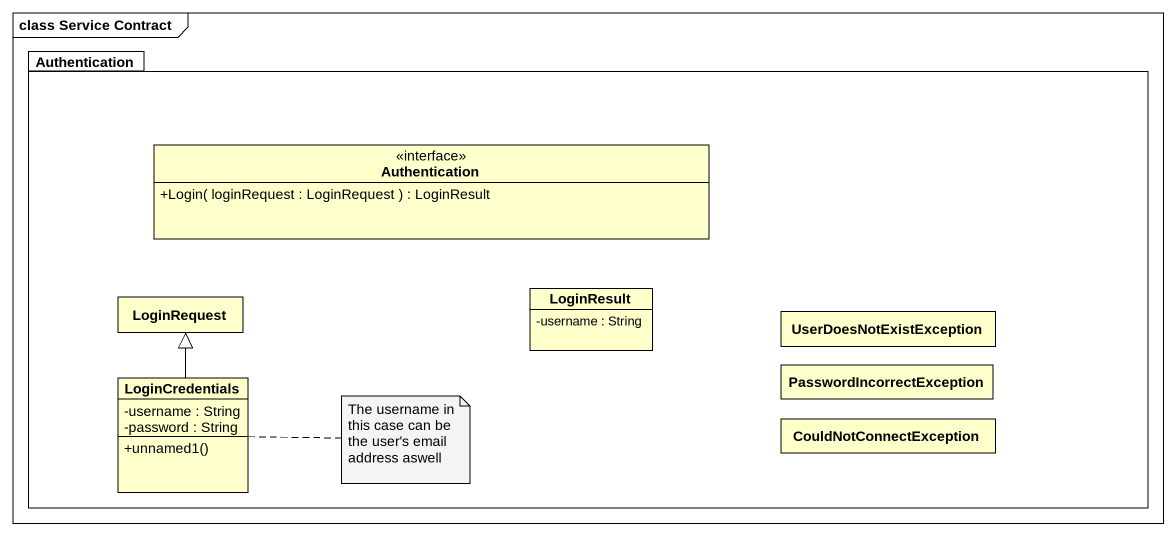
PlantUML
@startuml
mainframe class Service Contract
hide circle
hide empty members
skinparam classAttributeIconSize 0
package Authentication {
  interface "Authentication" as Authentication_2 {
    +Login( loginRequest : LoginRequest ) : LoginResult
  }
  class LoginRequest
  class LoginResult {
    -username : String
  }
  class UserDoesNotExistException
  class LoginCredentials {
    -username : String
    -password : String
    +unnamed1()
  }
  class PasswordIncorrectException
  class CouldNotConnectException
}
LoginCredentials -up-|> LoginRequest
note right of LoginCredentials : The username in this case can be the user's email address aswell
@enduml
